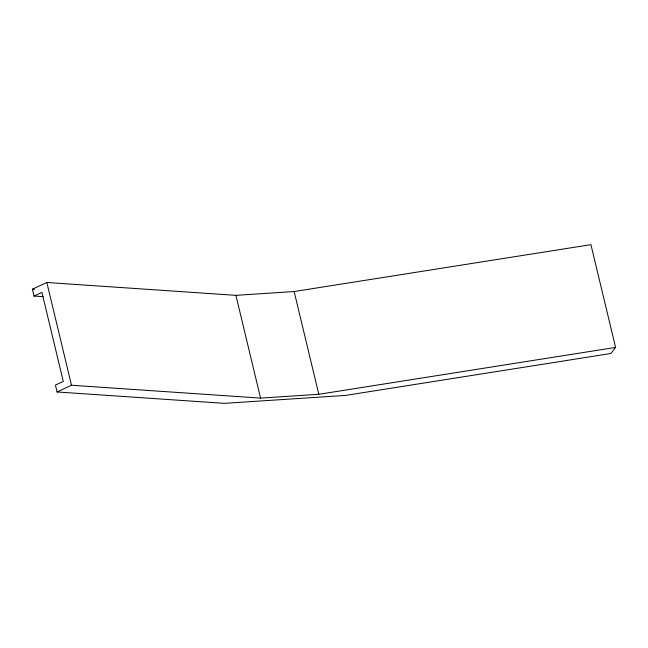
<?xml version="1.0" encoding="UTF-8"?>
<svg xmlns="http://www.w3.org/2000/svg" width="648" height="648" viewBox="0 0 648 648"><rect width="100%" height="100%" fill="white"/><g stroke="black" fill="none" stroke-linecap="round" stroke-linejoin="round"><path stroke-width="0.97" d="M615.6 347.417L610.894 353.492L345.53 395.418L224.354 403.348L57.073 391.967L55.428 385.115L63.293 381.453L41.918 292.394L34.044 296.055L32.4 289.202L46.826 282.488L235.904 295.35L294.143 291.535L590.927 244.652L615.6 347.417L318.816 394.3L260.577 398.107L71.499 385.244L57.073 391.967M32.4 289.202L34.417 289.34M34.044 296.055L43.116 296.671M294.143 291.535L318.816 394.3M235.904 295.35L260.577 398.107M46.826 282.488L71.499 385.244"/></g></svg>
